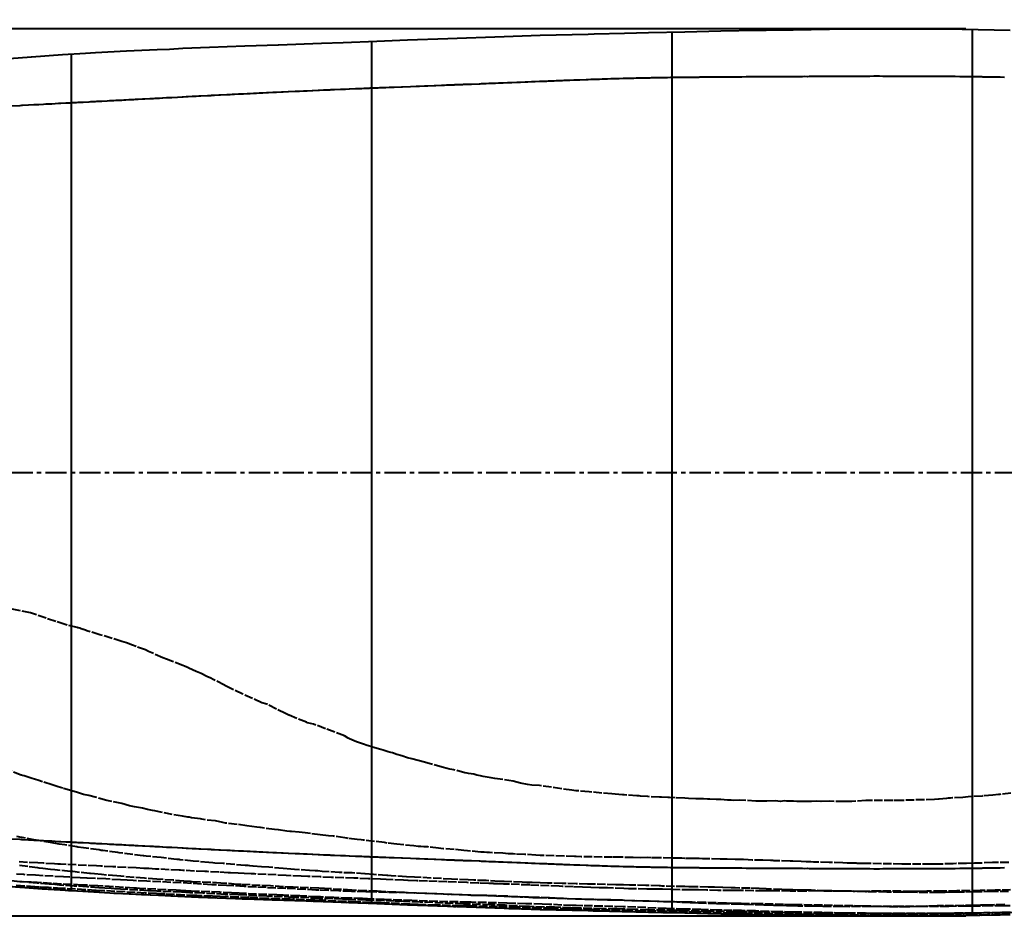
# Model space of a CAD drawing. Header units: millimetres. Extents: x -20 to 697, y -482 to 154.
# Drawn here: x 127.2 to 274.8, y -327.9 to -192.1 of the extents above; entities that cross this region are included whole.
import ezdxf

# ---------------------------------------------------------------- set-up
doc = ezdxf.new("R2010")
doc.units = ezdxf.units.MM
doc.linetypes.add('CENTER', pattern=[5.08, 3.175, -0.635, 0.635, -0.635])
doc.linetypes.add('DASHED', pattern=[1.524, 1.27, -0.254])
for name, color, linetype in [('CENTER', 1, 'CENTER'), ('DIM', 2, 'CONTINUOUS'), ('INNER', 8, 'CONTINUOUS'), ('OUTLINE', 7, 'CONTINUOUS'), ('STATIONS', 3, 'CONTINUOUS'), ('WATERLINES', 5, 'DASHED')]:
    doc.layers.add(name, color=color, linetype=linetype)
doc.styles.add('OpenSansCondensed-Light', font='OpenSansCondensed-Light.ttf')
doc.dimstyles.new('EZDXF', dxfattribs={"dimtxt": 3.5, "dimasz": 2.5, "dimexe": 0.375, "dimexo": 1, "dimgap": 0.1, "dimtad": 1, "dimdec": 1, "dimlfac": 100, "dimzin": 12, "dimdsep": 46, "dimtxsty": 'OpenSansCondensed-Light', "dimblk": 'ARCHTICK', "dimcen": 2.5, "dimazin": 3, "dimtfac": 0.5, "dimtmove": 2, "dimatfit": 3})

# ---------------------------------------------------------------- blocks, each defined once
blk = doc.blocks.new('_ARCHTICK')
at = {"color": 0, "linetype": 'BYBLOCK', "const_width": 0.15}
blk.add_lwpolyline([(-0.5, -0.5), (0.5, 0.5)], dxfattribs=at)

msp = doc.modelspace()

# ---------------------------------------------------------------- linework, layer by layer
at = {"layer": 'CENTER'}
msp.add_lwpolyline([(-11.1369, -260), (464.7213, -260)], dxfattribs=at)
at = {"layer": 'INNER'}
for points in [[(274.8274, -200.7799), (274.147, -200.7605), (273.5472, -200.7529), (273.3056, -200.749), (273.1456, -200.7445), (272.8494, -200.7407), (272.471, -200.7305), (272.3541, -200.73), (271.681, -200.7185), (271.5582, -200.7143), (271.4222, -200.7115), (270.4736, -200.6964), (270.3074, -200.6957), (269.5595, -200.6852), (269.3812, -200.6801), (269.2072, -200.6773), (268.2888, -200.6657), (268.0897, -200.6656), (267.4071, -200.6583), (267.1963, -200.6532), (266.9925, -200.6507), (265.9317, -200.6425), (265.779, -200.6433), (265.4947, -200.6396), (265.2546, -200.6389), (264.7493, -200.6372), (264.7387, -200.637), (264.7202, -200.637), (264.1784, -200.6319), (263.9026, -200.6266), (263.5937, -200.6285), (263.1731, -200.6257), (262.8928, -200.6257), (262.5881, -200.6207), (262.3219, -200.6234), (261.7794, -200.6239), (261.7668, -200.6237), (261.7382, -200.6238), (261.23, -200.6204), (260.8077, -200.6168), (260.2873, -200.6203), (259.9811, -200.6176), (259.7689, -200.619), (259.1241, -200.6138), (258.5482, -200.6142), (257.9511, -200.6189), (257.7743, -200.6147), (257.1603, -200.6215), (256.7957, -200.6215), (256.5642, -200.6214), (256.0564, -200.6095), (255.2375, -200.6106), (254.6476, -200.627), (254.4588, -200.6275), (253.8609, -200.6136), (253.0403, -200.6154), (252.3568, -200.6362), (252.2816, -200.6367), (251.229, -200.6356), (250.8724, -200.6396), (250.5548, -200.6382), (249.9252, -200.638), (249.64, -200.6461), (249.4444, -200.6465), (249.0143, -200.6352), (248.0133, -200.6511), (247.9032, -200.6508), (247.7865, -200.6519), (246.906, -200.651), (246.6332, -200.6598), (246.4774, -200.6588), (246.1679, -200.6627), (245.5152, -200.6607), (245.2793, -200.6648), (244.8524, -200.66), (244.5309, -200.6697), (244.4449, -200.6711), (244.1125, -200.6669), (243.7617, -200.6722), (243.475, -200.6707), (243.3246, -200.6689), (242.9197, -200.6765), (242.5342, -200.6742), (242.1011, -200.6807), (241.548, -200.6844), (241.2621, -200.6825), (240.3133, -200.689), (240.1652, -200.6888), (238.8245, -200.6954), (238.5871, -200.6968), (238.3866, -200.6993), (237.4128, -200.7083), (237.3023, -200.7091), (237.0078, -200.7098), (236.9172, -200.7106), (236.0927, -200.7082), (235.4364, -200.72), (235.4312, -200.7199), (235.4221, -200.72), (234.6431, -200.7188), (234.3781, -200.7233), (234.1561, -200.7238), (233.2782, -200.7283), (232.8534, -200.7336), (232.5137, -200.7355), (231.9992, -200.7409), (231.831, -200.7422), (230.9945, -200.7477), (230.8841, -200.7493), (230.4789, -200.7491), (230.1992, -200.7541), (229.9323, -200.7573), (229.809, -200.757), (229.5984, -200.7599), (229.151, -200.7624), (228.9947, -200.7649), (228.3998, -200.7699), (228.2294, -200.7709), (227.4887, -200.7775), (227.2701, -200.7808), (227.1047, -200.7838), (226.7577, -200.7858), (226.4146, -200.7881), (225.7843, -200.7943), (225.3963, -200.8035), (225.1401, -200.8082), (224.7524, -200.8126), (224.3296, -200.8184), (223.7454, -200.8262), (223.5019, -200.8319), (223.2004, -200.8363), (222.8747, -200.8407), (222.2434, -200.8506), (221.8834, -200.8599), (221.6492, -200.8639), (221.0738, -200.8757), (220.874, -200.8794), (220.2639, -200.8927), (220.0968, -200.8961), (219.6386, -200.9071), (219.2706, -200.9151), (219.2046, -200.9169), (218.4947, -200.9348), (218.4433, -200.9361), (218.4315, -200.9364), (217.807, -200.9521), (217.644, -200.9564), (217.0612, -200.9734), (216.8768, -200.9785), (216.8256, -200.9801), (216.3395, -200.9911), (215.7963, -201.0071), (215.3214, -201.0251), (215.0755, -201.0333), (214.7226, -201.0438), (214.5316, -201.0499), (214.0967, -201.0652), (213.7653, -201.0759), (213.5982, -201.0818), (212.831, -201.1079), (212.4116, -201.1234), (212.3155, -201.1266), (212.1125, -201.1339), (211.1952, -201.1673), (211.0369, -201.1734), (210.5686, -201.191), (210.2842, -201.2016), (209.6737, -201.2249), (209.5436, -201.23), (209.0205, -201.2503), (208.9129, -201.2544), (208.7921, -201.2591), (208.5425, -201.2691), (207.8907, -201.2947), (207.6111, -201.3058), (207.338, -201.3167), (207.2477, -201.3203), (206.7021, -201.3421), (206.4596, -201.3518), (206.4224, -201.3534), (206.1751, -201.3635), (205.6318, -201.3859), (205.2676, -201.4), (205.2231, -201.4018), (205.1508, -201.4047), (204.4585, -201.4331), (204.2664, -201.4407), (203.9273, -201.4547), (203.3765, -201.4769), (203.1808, -201.4852), (202.9718, -201.4935), (202.2968, -201.5204), (201.8499, -201.5384), (201.7284, -201.5434), (200.9805, -201.5741), (200.3469, -201.599), (199.7088, -201.6255), (199.542, -201.6312), (199.2098, -201.6438), (199.0102, -201.652), (198.5473, -201.6722), (197.5137, -201.7121), (197.1241, -201.7268), (196.7801, -201.7402), (196.405, -201.7554), (196.1907, -201.7627), (196.0785, -201.7673), (194.9254, -201.8123), (194.8461, -201.8154), (193.671, -201.8612), (193.6434, -201.8623), (192.4557, -201.91), (192.3358, -201.9141), (192.1174, -201.923), (191.4182, -201.9506), (191.1724, -201.9591), (190.9153, -201.9695), (190.452, -201.9893), (189.5989, -202.0203), (189.4229, -202.0274), (189.3359, -202.0307), (188.4208, -202.0688), (187.927, -202.0858), (187.8999, -202.0868), (187.17, -202.1178), (187.0506, -202.122), (186.6544, -202.1363), (185.8146, -202.1721), (184.5836, -202.2183), (184.4596, -202.223), (183.3612, -202.2676), (183.1316, -202.2755), (182.8525, -202.2881), (182.6154, -202.2966), (182.1272, -202.3151), (182.0596, -202.3182), (181.9351, -202.323), (181.1725, -202.3551), (180.927, -202.3639), (180.5121, -202.3827), (180.2135, -202.3934), (179.7754, -202.4103), (179.6193, -202.4178), (179.3496, -202.4281), (178.8262, -202.4509), (178.4966, -202.463), (178.2069, -202.4768), (177.8118, -202.4919), (177.5486, -202.5035), (176.6842, -202.5374), (176.6478, -202.5391), (176.6289, -202.5398), (176.0661, -202.5641), (175.8539, -202.5743), (175.5089, -202.5875), (175.4017, -202.5926), (175.2898, -202.5969), (174.4231, -202.6347), (174.1147, -202.6466), (173.8614, -202.6588), (173.7256, -202.665), (173.6225, -202.6687), (173.0549, -202.6927), (172.7904, -202.7046), (172.1518, -202.732), (171.959, -202.7408), (171.1742, -202.775), (171.0597, -202.7803), (170.3425, -202.8119), (170.2988, -202.814), (169.7624, -202.8436), (169.1565, -202.8722), (168.6313, -202.8901), (168.5385, -202.8943), (167.5228, -202.9412), (167.4927, -202.9426), (166.7061, -202.9807), (166.5946, -202.9859), (166.4881, -202.9908), (165.7308, -203.0301), (165.3013, -203.0459), (165.2422, -203.0489), (165.1534, -203.0528), (164.5014, -203.0864), (164.242, -203.099), (163.6986, -203.1237), (163.1263, -203.1526), (162.7488, -203.1702), (162.2984, -203.1945), (161.7873, -203.2169), (161.5009, -203.2305), (161.3054, -203.2411), (160.8002, -203.2651), (160.6085, -203.275), (160.434, -203.2837), (160.0537, -203.3022), (159.4113, -203.3352), (159.3118, -203.3404), (159.0839, -203.3511), (158.7969, -203.3669), (158.4266, -203.3844), (158.2801, -203.3929), (157.3405, -203.4398), (157.2171, -203.446), (157.0747, -203.4528), (156.4488, -203.4866), (156.1823, -203.4987), (156.0092, -203.5084), (155.8674, -203.5155), (155.3628, -203.5479), (154.4006, -203.592), (154.0851, -203.6089), (153.7106, -203.6254), (153.3731, -203.643), (153.0839, -203.66), (152.4829, -203.6917), (152.2111, -203.7061), (151.7463, -203.7266), (151.5828, -203.7352), (150.8704, -203.7772), (150.0555, -203.8228), (149.5214, -203.846), (149.2529, -203.859), (148.6723, -203.8863), (148.652, -203.8873), (148.2067, -203.9125), (147.8022, -203.9344), (147.5024, -203.9486), (147.2568, -203.9622), (146.9534, -203.9763), (146.8747, -203.9808), (146.7622, -203.9864), (145.972, -204.0302), (145.6581, -204.047), (145.0215, -204.0779), (144.5666, -204.1039), (144.2764, -204.1176), (143.8826, -204.1413), (143.5847, -204.1559), (143.1549, -204.1766), (142.8332, -204.1945), (142.5324, -204.2109), (142.34, -204.22), (141.6267, -204.2573), (141.3336, -204.2713), (141.0374, -204.2888), (140.6861, -204.3051), (140.3538, -204.3234), (139.5521, -204.3642), (139.4959, -204.3669), (138.7677, -204.4063), (138.5313, -204.4193), (137.8753, -204.4531), (137.6167, -204.4662), (136.7487, -204.5121), (136.4711, -204.525), (136.0971, -204.5459), (135.9353, -204.5531), (135.7087, -204.5672), (135.0144, -204.6017), (134.7805, -204.6131), (134.3415, -204.6378), (134.1813, -204.6475), (133.4132, -204.6836), (133.282, -204.6905), (133.0597, -204.7023), (132.0425, -204.7605), (131.7672, -204.7723), (131.3684, -204.7924), (131.1572, -204.8057), (130.8166, -204.823), (130.1124, -204.863), (129.5884, -204.8856), (129.499, -204.8912), (129.38, -204.8969), (128.5744, -204.9393), (127.679, -204.9901), (127.4935, -205.0011), (127.2515, -205.0134), (125.9409, -205.0828)], [(125.9409, -314.9172), (127.2515, -314.9866), (127.4935, -314.9989), (127.679, -315.0099), (128.5744, -315.0607), (129.38, -315.1031), (129.499, -315.1088), (129.5884, -315.1144), (130.1124, -315.137), (130.8166, -315.177), (131.1572, -315.1943), (131.3684, -315.2076), (131.7672, -315.2277), (132.0425, -315.2395), (133.0597, -315.2977), (133.282, -315.3095), (133.4132, -315.3164), (134.1813, -315.3525), (134.3415, -315.3622), (134.7805, -315.3869), (135.0144, -315.3983), (135.7087, -315.4328), (135.9353, -315.4469), (136.0971, -315.4541), (136.4711, -315.475), (136.7487, -315.4879), (137.6167, -315.5338), (137.8753, -315.5469), (138.5313, -315.5807), (138.7677, -315.5937), (139.4959, -315.6331), (139.5521, -315.6358), (140.3538, -315.6766), (140.6861, -315.6949), (141.0374, -315.7112), (141.3336, -315.7287), (141.6267, -315.7427), (142.34, -315.78), (142.5324, -315.7891), (142.8332, -315.8055), (143.1549, -315.8234), (143.5847, -315.8441), (143.8826, -315.8587), (144.2764, -315.8824), (144.5666, -315.8961), (145.0215, -315.9221), (145.6581, -315.953), (145.972, -315.9698), (146.7622, -316.0136), (146.8747, -316.0192), (146.9534, -316.0237), (147.2568, -316.0378), (147.5024, -316.0514), (147.8022, -316.0656), (148.2067, -316.0875), (148.652, -316.1127), (148.6723, -316.1137), (149.2529, -316.141), (149.5214, -316.154), (150.0555, -316.1772), (150.8704, -316.2228), (151.5828, -316.2648), (151.7463, -316.2734), (152.2111, -316.2939), (152.4829, -316.3083), (153.0839, -316.34), (153.3731, -316.357), (153.7106, -316.3746), (154.0851, -316.3911), (154.4006, -316.408), (155.3628, -316.4521), (155.8674, -316.4845), (156.0092, -316.4916), (156.1823, -316.5013), (156.4488, -316.5134), (157.0747, -316.5472), (157.2171, -316.554), (157.3405, -316.5602), (158.2801, -316.6071), (158.4266, -316.6156), (158.7969, -316.6331), (159.0839, -316.6489), (159.3118, -316.6596), (159.4113, -316.6648), (160.0537, -316.6978), (160.434, -316.7163), (160.6085, -316.725), (160.8002, -316.7349), (161.3054, -316.7589), (161.5009, -316.7695), (161.7873, -316.7831), (162.2984, -316.8055), (162.7488, -316.8298), (163.1263, -316.8474), (163.6986, -316.8763), (164.242, -316.901), (164.5014, -316.9136), (165.1534, -316.9472), (165.2422, -316.9511), (165.3013, -316.9541), (165.7308, -316.9699), (166.4881, -317.0092), (166.5946, -317.0141), (166.7061, -317.0193), (167.4927, -317.0574), (167.5228, -317.0588), (168.5385, -317.1057), (168.6313, -317.1099), (169.1565, -317.1278), (169.7624, -317.1564), (170.2988, -317.186), (170.3425, -317.1881), (171.0597, -317.2197), (171.1742, -317.225), (171.959, -317.2592), (172.1518, -317.268), (172.7904, -317.2954), (173.0549, -317.3073), (173.6225, -317.3313), (173.7256, -317.335), (173.8614, -317.3412), (174.1147, -317.3534), (174.4231, -317.3653), (175.2898, -317.4031), (175.4017, -317.4074), (175.5089, -317.4125), (175.8539, -317.4257), (176.0661, -317.4359), (176.6289, -317.4602), (176.6478, -317.4609), (176.6842, -317.4626), (177.5486, -317.4965), (177.8118, -317.5081), (178.2069, -317.5232), (178.4966, -317.537), (178.8262, -317.5491), (179.3496, -317.5719), (179.6193, -317.5822), (179.7754, -317.5897), (180.2135, -317.6066), (180.5121, -317.6173), (180.927, -317.6361), (181.1725, -317.6449), (181.9351, -317.677), (182.0596, -317.6818), (182.1272, -317.6849), (182.6154, -317.7034), (182.8525, -317.7119), (183.1316, -317.7245), (183.3612, -317.7324), (184.4596, -317.777), (184.5836, -317.7817), (185.8146, -317.8279), (186.6544, -317.8637), (187.0506, -317.878), (187.17, -317.8822), (187.8999, -317.9132), (187.927, -317.9142), (188.4208, -317.9312), (189.3359, -317.9693), (189.4229, -317.9726), (189.5989, -317.9797), (190.452, -318.0107), (190.9153, -318.0305), (191.1724, -318.0409), (191.4182, -318.0494), (192.1174, -318.077), (192.3358, -318.0859), (192.4557, -318.09), (193.6434, -318.1377), (193.671, -318.1388), (194.8461, -318.1846), (194.9254, -318.1877), (196.0785, -318.2327), (196.1907, -318.2373), (196.405, -318.2446), (196.7801, -318.2598), (197.1241, -318.2732), (197.5137, -318.2879), (198.5473, -318.3278), (199.0102, -318.348), (199.2098, -318.3562), (199.542, -318.3688), (199.7088, -318.3745), (200.3469, -318.401), (200.9805, -318.4259), (201.7284, -318.4566), (201.8499, -318.4616), (202.2968, -318.4796), (202.9718, -318.5065), (203.1808, -318.5148), (203.3765, -318.5231), (203.9273, -318.5453), (204.2664, -318.5593), (204.4585, -318.5669), (205.1508, -318.5953), (205.2231, -318.5982), (205.2676, -318.6), (205.6318, -318.6141), (206.1751, -318.6365), (206.4224, -318.6466), (206.4596, -318.6482), (206.7021, -318.6579), (207.2477, -318.6797), (207.338, -318.6833), (207.6111, -318.6942), (207.8907, -318.7053), (208.5425, -318.7309), (208.7921, -318.7409), (208.9129, -318.7456), (209.0205, -318.7497), (209.5436, -318.77), (209.6737, -318.7751), (210.2842, -318.7984), (210.5686, -318.809), (211.0369, -318.8266), (211.1952, -318.8327), (212.1125, -318.8661), (212.3155, -318.8734), (212.4116, -318.8766), (212.831, -318.8921), (213.5982, -318.9182), (213.7653, -318.9241), (214.0967, -318.9348), (214.5316, -318.9501), (214.7226, -318.9562), (215.0755, -318.9667), (215.3214, -318.9749), (215.7963, -318.9929), (216.3395, -319.0089), (216.8256, -319.0199), (216.8768, -319.0215), (217.0612, -319.0266), (217.644, -319.0436), (217.807, -319.0479), (218.4315, -319.0636), (218.4433, -319.0639), (218.4947, -319.0652), (219.2046, -319.0831), (219.2706, -319.0849), (219.6386, -319.0929), (220.0968, -319.1039), (220.2639, -319.1073), (220.874, -319.1206), (221.0738, -319.1243), (221.6492, -319.1361), (221.8834, -319.1401), (222.2434, -319.1494), (222.8747, -319.1593), (223.2004, -319.1637), (223.5019, -319.1681), (223.7454, -319.1738), (224.3296, -319.1816), (224.7524, -319.1874), (225.1401, -319.1918), (225.3963, -319.1965), (225.7843, -319.2057), (226.4146, -319.2119), (226.7577, -319.2142), (227.1047, -319.2162), (227.2701, -319.2192), (227.4887, -319.2225), (228.2294, -319.2291), (228.3998, -319.2301), (228.9947, -319.2351), (229.151, -319.2376), (229.5984, -319.2401), (229.809, -319.243), (229.9323, -319.2427), (230.1992, -319.2459), (230.4789, -319.2509), (230.8841, -319.2507), (230.9945, -319.2523), (231.831, -319.2578), (231.9992, -319.2591), (232.5137, -319.2645), (232.8534, -319.2664), (233.2782, -319.2717), (234.1561, -319.2762), (234.3781, -319.2767), (234.6431, -319.2812), (235.4221, -319.28), (235.4312, -319.2801), (235.4364, -319.28), (236.0927, -319.2918), (236.9172, -319.2894), (237.0078, -319.2902), (237.3023, -319.2909), (237.4128, -319.2917), (238.3866, -319.3007), (238.5871, -319.3032), (238.8245, -319.3046), (240.1652, -319.3112), (240.3133, -319.311), (241.2621, -319.3175), (241.548, -319.3156), (242.1011, -319.3193), (242.5342, -319.3258), (242.9197, -319.3235), (243.3246, -319.3311), (243.475, -319.3293), (243.7617, -319.3278), (244.1125, -319.3331), (244.4449, -319.3289), (244.5309, -319.3303), (244.8524, -319.34), (245.2793, -319.3352), (245.5152, -319.3393), (246.1679, -319.3373), (246.4774, -319.3412), (246.6332, -319.3402), (246.906, -319.349), (247.7865, -319.3481), (247.9032, -319.3492), (248.0133, -319.3489), (249.0143, -319.3648), (249.4444, -319.3535), (249.64, -319.3539), (249.9252, -319.362), (250.5548, -319.3618), (250.8724, -319.3604), (251.229, -319.3644), (252.2816, -319.3633), (252.3568, -319.3638), (253.0403, -319.3846), (253.8609, -319.3864), (254.4588, -319.3725), (254.6476, -319.373), (255.2375, -319.3894), (256.0564, -319.3905), (256.5642, -319.3786), (256.7957, -319.3785), (257.1603, -319.3785), (257.7743, -319.3853), (257.9511, -319.3811), (258.5482, -319.3858), (259.1241, -319.3862), (259.7689, -319.381), (259.9811, -319.3824), (260.2873, -319.3797), (260.8077, -319.3832), (261.23, -319.3796), (261.7382, -319.3762), (261.7668, -319.3763), (261.7794, -319.3761), (262.3219, -319.3766), (262.5881, -319.3793), (262.8928, -319.3743), (263.1731, -319.3743), (263.5937, -319.3715), (263.9026, -319.3734), (264.1784, -319.3681), (264.7202, -319.363), (264.7387, -319.363), (264.7493, -319.3628), (265.2546, -319.3611), (265.4947, -319.3604), (265.779, -319.3567), (265.9317, -319.3575), (266.9925, -319.3493), (267.1963, -319.3468), (267.4071, -319.3417), (268.0897, -319.3344), (268.2888, -319.3343), (269.2072, -319.3227), (269.3812, -319.3199), (269.5595, -319.3148), (270.3074, -319.3043), (270.4736, -319.3036), (271.4222, -319.2885), (271.5582, -319.2857), (271.681, -319.2815), (272.3541, -319.27), (272.471, -319.2695), (272.8494, -319.2593), (273.1456, -319.2555), (273.3056, -319.251), (273.5472, -319.2471), (274.147, -319.2395), (274.8274, -319.2201)]]:
    msp.add_lwpolyline(points, dxfattribs=at)
at = {"layer": 'OUTLINE'}
for points in [[(122.2615, -198.1953), (129.0367, -197.6721), (129.0367, -197.6721), (133.6622, -197.3629), (137.1164, -197.1509), (138.6045, -197.065), (143.2335, -196.8092), (147.8624, -196.5901), (149.6813, -196.5157), (149.6814, -196.5157), (151.7008, -196.4156), (155.6931, -196.2378), (160.9685, -196.0386), (166.0441, -195.8707), (166.0441, -195.8707), (172.4794, -195.6398), (175.697, -195.5429), (175.6971, -195.5429), (180.7732, -195.3348), (185.3374, -195.163), (191.4117, -194.9318), (199.8416, -194.6323), (205.2282, -194.4589), (212.4282, -194.277), (212.4283, -194.277), (213.3301, -194.2421), (213.3302, -194.2421), (217.8413, -194.1274), (221.4606, -194.0478), (226.8918, -193.9503), (226.8919, -193.9503), (232.3147, -193.806), (237.7296, -193.6959), (239.0834, -193.6743), (243.1396, -193.6415), (243.1397, -193.6415), (248.5671, -193.5579), (248.5671, -193.5579), (259.4225, -193.5066), (263.0426, -193.5035), (264.8505, -193.517), (268.4606, -193.5444), (275.6669, -193.6684)], [(275.667, -326.3316), (270.2637, -326.4314), (270.2636, -326.4314), (264.851, -326.4631), (259.4225, -326.4934), (252.1862, -326.4698), (248.5684, -326.427), (243.1397, -326.3585), (243.1396, -326.3585), (239.0834, -326.3257), (237.7296, -326.3041), (232.3148, -326.194), (226.8919, -326.0497), (226.8918, -326.0497), (221.4607, -325.9522), (217.8413, -325.8726), (213.3302, -325.7579), (213.3301, -325.7579), (212.4283, -325.723), (212.4282, -325.723), (205.2283, -325.5411), (199.8416, -325.3677), (191.4118, -325.0682), (185.3374, -324.837), (180.7733, -324.6652), (175.4844, -324.4682), (175.4844, -324.4682), (170.1925, -324.2832), (165.1408, -324.0979), (165.1408, -324.0979), (159.614, -323.9119), (154.0388, -323.6951), (149.897, -323.5027), (148.1838, -323.4142), (148.1838, -323.4142), (145.6083, -323.3026), (140.7541, -323.0588), (135.8991, -322.7758), (134.1844, -322.6705), (130.6177, -322.4379), (127.352, -322.2053), (124.262, -321.9692)]]:
    msp.add_lwpolyline(points, dxfattribs=at)
at = {"layer": 'STATIONS'}
for points in [[(225, -326.0157), (225, -193.9843)], [(270, -326.4329), (270, -193.5709)], [(180, -324.6364), (180, -195.3665)], [(135, -322.7206), (135, -197.2808)]]:
    msp.add_lwpolyline(points, dxfattribs=at)
at = {"layer": 'WATERLINES'}
for points in [[(275.7498, -308.0459), (274.1224, -308.2447), (273.9201, -308.2623), (273.0537, -308.3626), (273.0375, -308.364), (271.6142, -308.4917), (271.5455, -308.4918), (271.4848, -308.4955), (269.3531, -308.6232), (268.9801, -308.6675), (268.5751, -308.7034), (267.0217, -308.772), (266.7202, -308.8013), (266.3424, -308.8436), (266.1168, -308.8456), (265.0161, -308.9629), (264.9099, -308.9644), (264.332, -309.0065), (259.4732, -309.1553), (258.0573, -309.184), (254.0333, -309.1724), (251.9324, -309.3118), (251.3142, -309.3055), (250.811, -309.3017), (248.5965, -309.2923), (247.2753, -309.307), (246.576, -309.2908), (245.8798, -309.297), (245.4872, -309.3348), (245.3255, -309.3339), (245.1637, -309.3354), (245.0277, -309.3308), (243.6859, -309.3083), (243.1635, -309.2871), (242.1398, -309.2872), (241.8089, -309.2416), (241.2474, -309.2983), (240.454, -309.2398), (239.2141, -309.2608), (239.0702, -309.2519), (238.6472, -309.2518), (238.5639, -309.2539), (237.7347, -309.2498), (237.7116, -309.2505), (237.5428, -309.2492), (235.0333, -309.1085), (234.2619, -309.1533), (233.8242, -309.0964), (233.319, -309.1136), (232.3204, -309.0243), (231.6135, -309.0041), (230.6503, -308.9639), (230.3038, -308.9534), (229.6819, -308.9359), (229.2188, -308.932), (228.9198, -308.9223), (228.5666, -308.9), (227.4615, -308.8798), (226.8927, -308.843), (225.4816, -308.7868), (224.6233, -308.7086), (224.3414, -308.7259), (223.4069, -308.688), (223.2555, -308.6696), (223.123, -308.6635), (221.3431, -308.5841), (220.2767, -308.4976), (220.0818, -308.4719), (219.7131, -308.4682), (217.8052, -308.3279), (217.5652, -308.3013), (216.4587, -308.2272), (215.9909, -308.174), (212.5522, -307.8824), (210.5544, -307.7004), (209.9661, -307.6296), (205.1303, -306.9318), (203.9851, -306.8805), (203.3226, -306.759), (202.2688, -306.567), (201.1628, -306.2821), (198.4462, -305.8497), (197.9062, -305.7881), (196.6928, -305.5559), (196.2854, -305.4598), (195.7548, -305.3667), (195.2722, -305.2438), (194.492, -305.114), (194.2958, -305.0666), (193.9618, -304.9967), (192.3102, -304.5855), (191.714, -304.4638), (191.3172, -304.3677), (190.5687, -304.1858), (187.8908, -303.4367), (186.9623, -303.1903), (185.9953, -302.9232), (185.3504, -302.784), (184.5193, -302.4494), (183.729, -302.2637), (183.0829, -302.0328), (182.8677, -301.9751), (182.4472, -301.8602), (181.6929, -301.6114), (181.3336, -301.5405), (179.4862, -300.9634), (179.2992, -300.9125), (178.7482, -300.7272), (177.7147, -300.3606), (176.653, -299.9165), (176.4507, -299.8123), (175.8977, -299.4926), (171.2612, -297.7186), (170.3776, -297.5353), (170.1973, -297.4505), (167.5712, -296.3657), (167.0825, -296.1509), (164.259, -294.7294), (163.5191, -294.5116), (160.6588, -293.2264), (158.2653, -292.0577), (158.1878, -292.0074), (157.9776, -291.913), (157.91, -291.8809), (156.2515, -291.0363), (155.8623, -290.8551), (155.3029, -290.5927), (154.4133, -290.1451), (153.6749, -289.8074), (152.6075, -289.318), (152.511, -289.2706), (152.4588, -289.2451), (152.2976, -289.1816), (151.9313, -289.0402), (151.7044, -288.9458), (150.1225, -288.3347), (149.2464, -287.9957), (148.6877, -287.7785), (146.5394, -286.8153), (146.1086, -286.5923), (144.1391, -285.8926), (143.2244, -285.5523), (142.5711, -285.3137), (139.2675, -284.3187), (137.3012, -283.7144), (137.0884, -283.6371), (136.8032, -283.5343), (136.7922, -283.5304), (136.7794, -283.5262), (136.4601, -283.4225), (136.2394, -283.3514), (136.0776, -283.2997), (135.9538, -283.2606), (135.856, -283.2301), (134.0834, -282.8065), (128.842, -281.0465), (125.8416, -280.4362)], [(275.437, -318.4443), (273.9041, -318.4436), (273.495, -318.4681), (272.9998, -318.46), (271.1649, -318.5688), (270.2848, -318.5623), (269.1226, -318.6248), (267.5669, -318.6269), (267.1348, -318.6515), (264.9514, -318.7075), (264.8457, -318.7081), (264.6053, -318.7082), (263.8056, -318.7081), (259.3983, -318.6996), (256.3568, -318.649), (253.9527, -318.606), (252.6185, -318.5866), (252.1397, -318.5738), (251.8209, -318.568), (251.2339, -318.5502), (250.5692, -318.5268), (248.5194, -318.4484), (246.1909, -318.3943), (245.8085, -318.3723), (245.4183, -318.3725), (245.0837, -318.3563), (244.3266, -318.3331), (243.1006, -318.2805), (242.6725, -318.2469), (240.2755, -318.193), (240.2099, -318.1898), (240.1177, -318.1856), (239.7654, -318.1782), (238.6028, -318.1367), (237.0029, -318.0883), (236.3776, -318.0633), (235.6968, -318.0308), (234.4347, -317.9983), (233.2526, -317.9694), (232.6523, -317.9627), (232.1943, -317.9579), (230.5111, -317.9217), (229.8695, -317.9105), (229.5328, -317.8992), (229.0402, -317.887), (228.2727, -317.8822), (226.9143, -317.8502), (226.4439, -317.8371), (223.2304, -317.7786), (221.8794, -317.7551), (221.2399, -317.7199), (220.2591, -317.7382), (219.1753, -317.7188), (217.4552, -317.6831), (216.0656, -317.6826), (211.3679, -317.5957), (210.6397, -317.5803), (210.3772, -317.5719), (205.2113, -317.3901), (204.5978, -317.3627), (202.9565, -317.2465), (201.5258, -317.2042), (201.1631, -317.174), (200.4237, -317.1404), (199.6209, -317.0598), (197.6297, -316.9678), (197.3843, -316.9525), (197.2443, -316.9528), (196.8456, -316.9242), (196.3348, -316.8898), (196.3286, -316.8892), (196.3213, -316.8886), (194.3494, -316.7171), (193.7863, -316.6582), (192.3411, -316.4938), (190.7491, -316.3932), (190.333, -316.3476), (189.9935, -316.3261), (188.3251, -316.1276), (187.7754, -316.1), (187.331, -316.0691), (186.9283, -316.0422), (186.3168, -315.9747), (183.7298, -315.7017), (182.301, -315.5424), (181.9294, -315.4738), (178.6885, -315.0944), (178.3931, -315.0468), (177.8239, -315.0009), (176.4335, -314.8516), (176.2794, -314.8203), (175.9393, -314.779), (174.2734, -314.527), (173.5159, -314.4813), (172.2738, -314.3305), (170.7991, -314.1185), (170.4124, -314.0737), (170.0422, -314.0302), (169.1125, -313.9332), (167.9485, -313.832), (167.8382, -313.8189), (167.7336, -313.8052), (167.2951, -313.7486), (165.9638, -313.5507), (165.4367, -313.4984), (163.6239, -313.2749), (163.3414, -313.2363), (163.242, -313.2223), (162.7948, -313.1822), (162.0246, -313.0668), (161.2678, -312.9683), (159.8129, -312.7566), (158.0837, -312.5478), (157.7002, -312.484), (156.5794, -312.2347), (155.0753, -312.0713), (154.5602, -311.9783), (154.3274, -311.9338), (153.87, -311.8779), (153.0019, -311.7589), (152.6294, -311.6911), (152.4394, -311.6649), (151.6185, -311.4989), (150.1152, -311.2538), (148.1269, -310.8584), (147.4698, -310.7363), (147.1383, -310.673), (146.3704, -310.4942), (145.6447, -310.3395), (144.4489, -310.1089), (143.6848, -309.9438), (142.5642, -309.6126), (141.0489, -309.3111), (140.2816, -309.1444), (138.5752, -308.6732), (137.6161, -308.4437), (136.7855, -308.246), (135.8889, -307.945), (135.0343, -307.7195), (133.7076, -307.3265), (132.9945, -307.1087), (132.0934, -306.8371), (129.9881, -306.1434), (129.6209, -306.0216), (128.9871, -305.7962), (127.6576, -305.4038), (127.6344, -305.3961), (127.6064, -305.3868), (127.5852, -305.3805), (127.4885, -305.3506), (124.6221, -304.2941)], [(275.4157, -322.81), (273.3949, -322.8075), (272.9713, -322.8046), (271.449, -322.8654), (270.2611, -322.8692), (268.8087, -322.909), (267.548, -322.906), (267.1803, -322.9188), (265.9112, -322.9421), (264.8318, -322.951), (260.5087, -322.9325), (259.3942, -322.9268), (257.1712, -322.8925), (253.9555, -322.8383), (252.2158, -322.8074), (252.1559, -322.8059), (252.1337, -322.8056), (252.1253, -322.8055), (251.2383, -322.7615), (249.1867, -322.7354), (248.9257, -322.7277), (248.5232, -322.7102), (248.013, -322.7047), (245.8106, -322.6127), (244.9422, -322.6059), (243.7156, -322.5884), (243.0991, -322.569), (242.6275, -322.5549), (241.4363, -322.4925), (239.0766, -322.4254), (238.058, -322.3747), (236.6693, -322.3309), (235.1585, -322.2863), (234.4619, -322.2646), (233.858, -322.2461), (232.5688, -322.2075), (231.3463, -322.1709), (230.4081, -322.1623), (228.5037, -322.1057), (227.5082, -322.0991), (226.8821, -322.0806), (223.5316, -321.9892), (223.2631, -321.9819), (223.0754, -321.977), (221.5692, -321.9165), (221.0718, -321.9016), (219.0917, -321.8671), (218.6107, -321.8501), (217.7017, -321.8241), (216.5497, -321.8045), (213.5396, -321.6919), (212.4396, -321.7086), (212.4327, -321.7085), (212.3391, -321.7063), (210.6312, -321.663), (208.5409, -321.6059), (206.3386, -321.5428), (205.2292, -321.5119), (204.0318, -321.4774), (203.2464, -321.4516), (202.5283, -321.4077), (200.9717, -321.367), (199.8272, -321.3113), (199.0779, -321.2917), (197.1243, -321.1793), (195.29, -321.1213), (194.4214, -321.0812), (191.9662, -320.9574), (186.4131, -320.663), (185.1938, -320.5933), (182.8864, -320.4577), (182.3999, -320.4268), (182.2446, -320.4151), (180.2819, -320.2611), (178.9604, -320.1815), (177.4543, -320.0463), (177.0776, -320.0333), (175.4068, -319.9743), (175.1309, -319.9623), (172.5709, -319.7911), (171.8948, -319.7324), (171.7146, -319.7187), (171.5273, -319.7047), (170.6918, -319.655), (168.3998, -319.4931), (167.8847, -319.4393), (166.7075, -319.3658), (164.5976, -319.1761), (163.5003, -319.1253), (162.1702, -319.0008), (161.7406, -318.9605), (161.479, -318.9353), (161.0059, -318.8879), (159.4635, -318.7827), (157.7505, -318.6136), (156.4721, -318.5435), (156.1898, -318.5255), (155.6048, -318.4562), (154.1598, -318.3332), (153.2566, -318.2492), (151.2173, -318.0412), (151.1201, -318.0261), (150.7776, -317.9988), (148.4264, -317.7198), (146.1992, -317.5086), (145.8423, -317.4598), (145.7293, -317.4477), (142.1696, -317.0144), (141.9427, -316.9828), (139.7161, -316.6805), (139.4664, -316.6436), (139.1378, -316.5871), (136.798, -316.2679), (135.9429, -316.1422), (135.8005, -316.1229), (134.0012, -315.8124), (133.1647, -315.7004), (132.9276, -315.6635), (132.1219, -315.5074), (129.7319, -315.1134), (129.6792, -315.1044), (129.6258, -315.0951), (127.6154, -314.7216), (127.5034, -314.7061), (126.8151, -314.5652)], [(277.2497, -322.5417), (273.406, -322.6072), (271.1808, -322.6685), (269.6392, -322.7033), (267.6702, -322.7237), (265.4104, -322.7619), (263.1439, -322.7763), (262.0864, -322.7875), (260.8246, -322.7971), (256.3515, -322.7558), (256.1344, -322.756), (253.4071, -322.8084), (251.4589, -322.7421), (250.5059, -322.7432), (247.6243, -322.7374), (246.7209, -322.7337), (245.0493, -322.7635), (242.6686, -322.7478), (240.5286, -322.7111), (239.3598, -322.6951), (238.7727, -322.6939), (237.2397, -322.6968), (235.7129, -322.6771), (235.1021, -322.6692), (233.8662, -322.65), (231.8651, -322.6385), (230.2199, -322.6179), (228.9304, -322.5741), (227.7061, -322.5692), (224.8065, -322.5284), (223.4912, -322.4778), (222.3848, -322.4707), (221.2018, -322.4582), (219.3264, -322.4068), (218.4742, -322.3902), (217.7559, -322.3567), (215.3399, -322.2772), (214.0829, -322.2545), (212.8382, -322.1906), (211.5611, -322.1447), (210.1956, -322.0934), (208.5682, -322.0398), (208.0799, -322.0206), (203.6768, -321.8338), (199.7385, -321.6932), (198.9792, -321.6651), (198.9096, -321.6623), (198.2638, -321.6364), (198.1699, -321.6327), (197.5248, -321.607), (196.094, -321.5503), (196.0049, -321.5467), (194.3146, -321.4804), (194.2327, -321.4771), (191.2992, -321.3637), (191.2479, -321.3617), (191.2468, -321.3616), (191.2455, -321.3616), (189.8125, -321.3059), (188.3678, -321.2501), (186.9488, -321.1954), (186.7268, -321.1912), (185.4174, -321.1424), (184.7463, -321.1197), (182.1602, -321.0218), (181.304, -320.9794), (179.4893, -320.8943), (177.3151, -320.8025), (173.9575, -320.7017), (172.2753, -320.6221), (170.3955, -320.5516), (169.4369, -320.5036), (167.1899, -320.4083), (165.6724, -320.3331), (164.1763, -320.2776), (162.452, -320.1789), (161.9292, -320.1446), (160.8989, -320.1172), (159.9555, -320.0589), (158.8344, -320.0127), (158.4862, -319.9948), (157.0971, -319.9249), (155.3104, -319.8352), (154.9733, -319.8175), (151.6969, -319.6478), (151.3638, -319.6298), (151.161, -319.6186), (148.1654, -319.4647), (147.5779, -319.4439), (146.5964, -319.3794), (145.8393, -319.355), (144.6994, -319.283), (141.1818, -319.1065), (139.3909, -319.0165), (138.7723, -318.9835), (133.3603, -318.7084), (132.9803, -318.6919), (132.4384, -318.6706), (130.8155, -318.5702), (129.951, -318.5098), (127.0798, -318.3835)], [(275.6641, -324.9499), (274.6067, -324.9619), (272.749, -324.9734), (271.1081, -325.0003), (270.0383, -325.0152), (269.1314, -325.0168), (266.4504, -325.041), (264.8348, -325.0645), (262.7646, -325.0673), (259.4054, -325.0662), (256.364, -325.0442), (253.9732, -325.0207), (253.8609, -325.0133), (253.6188, -325.0085), (243.675, -324.7929), (243.1205, -324.8118), (241.6873, -324.7664), (238.1303, -324.6626), (235.3101, -324.6209), (234.1426, -324.59), (233.1261, -324.5632), (230.0159, -324.4631), (228.0275, -324.4279), (226.883, -324.4151), (224.0408, -324.3407), (220.9545, -324.2501), (218.9705, -324.1954), (217.8303, -324.1409), (216.6, -324.1296), (215.0348, -324.081), (210.6773, -323.963), (210.6165, -323.9613), (210.5428, -323.9585), (207.1544, -323.794), (206.6375, -323.7635), (204.7268, -323.7163), (203.4223, -323.6663), (201.8963, -323.6059), (200.1908, -323.5165), (196.0972, -323.4284), (194.4365, -323.3722), (193.1046, -323.3204), (191.3702, -323.245), (190.6906, -323.213), (187.9648, -323.1179), (186.4038, -323.0531), (183.6227, -322.9079), (182.0633, -322.8377), (180.8063, -322.7565), (179.2413, -322.7082), (176.9887, -322.605), (173.7796, -322.4155), (172.9342, -322.3711), (172.0598, -322.3259), (168.217, -322.1641), (166.7869, -322.0947), (164.8131, -321.959), (160.3862, -321.7677), (159.8067, -321.7367), (157.3829, -321.5422), (153.0869, -321.3406), (152.8596, -321.3291), (151.8353, -321.249), (150.243, -321.107), (147.7718, -320.9718), (145.9379, -320.8238), (142.8997, -320.5811), (142.3791, -320.526), (141.7794, -320.4791), (139.4795, -320.2747), (138.4665, -320.1783), (137.8719, -320.1197), (137.7285, -320.1052), (135.1905, -319.8283), (134.829, -319.7904), (132.9287, -319.6122), (132.5066, -319.5605), (131.8823, -319.4953), (130.6932, -319.361), (130.1595, -319.3007), (129.9411, -319.2756), (128.4702, -319.0702), (127.1812, -318.9113)], [(277.6147, -325.9451), (272.9011, -326.0293), (270.3713, -326.0913), (270.1914, -326.0948), (269.8903, -326.0981), (264.8473, -326.1128), (262.4043, -326.1564), (262.1873, -326.1568), (262.0518, -326.1559), (260.7854, -326.1319), (257.977, -326.1435), (255.6155, -326.1166), (253.9908, -326.1034), (250.6472, -326.1043), (248.5612, -326.0594), (247.477, -326.0606), (244.4558, -326.0385), (243.1364, -326.0126), (242.7112, -326.009), (239.026, -325.9323), (237.7244, -325.8645), (235.1138, -325.8529), (234.3896, -325.8469), (232.8501, -325.8014), (231.294, -325.7952), (231.1756, -325.7912), (230.6283, -325.775), (226.897, -325.6959), (225.9742, -325.6797), (225.4622, -325.6699), (221.4594, -325.5627), (219.4935, -325.5236), (216.674, -325.4292), (214.4783, -325.391), (211.3455, -325.3174), (211.2187, -325.3127), (210.6187, -325.2883), (209.8474, -325.2695), (207.3923, -325.1776), (203.6553, -325.0727), (203.4175, -325.0611), (203.3431, -325.0585), (199.9865, -324.8692), (197.8351, -324.8078), (194.4365, -324.6921), (193.7391, -324.6669), (189.1709, -324.4746), (187.2738, -324.4002), (185.711, -324.3513), (185.2921, -324.3331), (184.756, -324.3086), (183.4064, -324.2442), (181.8729, -324.1893), (179.118, -324.0903), (176.2689, -323.9881), (175.6037, -323.9654), (174.1621, -323.9126), (172.6794, -323.8582), (172.098, -323.8376), (169.066, -323.7208), (168.1612, -323.6865), (165.1061, -323.5604), (164.2985, -323.5315), (159.9592, -323.3078), (158.1792, -323.258), (158.0164, -323.2516), (154.7185, -323.0772), (152.7443, -322.9896), (151.4681, -322.9264), (147.8149, -322.7632), (146.9696, -322.7158), (146.471, -322.6934), (142.366, -322.4676), (141.4563, -322.4021), (140.9325, -322.3817), (139.9959, -322.3196), (139.1148, -322.2546), (137.3275, -322.1113), (135.3859, -321.9925), (133.1983, -321.8479), (132.5193, -321.7807), (131.6429, -321.7197), (129.8827, -321.5621), (127.6135, -321.3658), (127.2628, -321.3405), (125.5632, -321.1825)], [(274.8485, -324.7807), (272.5059, -324.8429), (271.2077, -324.861), (270.2087, -324.9059), (268.7009, -324.9188), (267.175, -324.9429), (264.6904, -324.9779), (260.6213, -325.0928), (260.5079, -325.0918), (260.4517, -325.0921), (260.3431, -325.0965), (256.135, -325.0823), (254.75, -325.0856), (253.1673, -325.0619), (251.6361, -325.0863), (250.3996, -325.078), (248.8716, -325.083), (247.5783, -325.0464), (246.8976, -325.0261), (246.1101, -325.025), (244.5945, -324.9995), (243.8254, -324.9845), (243.3266, -324.9706), (242.1575, -324.9438), (241.4452, -324.9296), (240.1841, -324.8898), (239.7008, -324.8793), (238.7316, -324.845), (236.4366, -324.7654), (235.816, -324.7423), (235.1136, -324.7223), (232.7344, -324.6665), (231.6732, -324.6341), (230.1536, -324.5892), (228.9367, -324.543), (227.7092, -324.4996), (225.6952, -324.4274), (223.7175, -324.3541), (223.078, -324.3078), (220.637, -324.2478), (216.759, -324.1022), (215.8125, -324.0824), (214.7745, -324.0602), (211.799, -323.9877), (211.4244, -323.9719), (210.7849, -323.9591), (208.7158, -323.8639), (207.7112, -323.8443), (204.9019, -323.7649), (204.1366, -323.7431), (202.2189, -323.6472), (199.8368, -323.5612), (197.2523, -323.4327), (195.7833, -323.4006), (194.8218, -323.3528), (194.416, -323.3356), (193.5558, -323.2948), (189.752, -323.1742), (185.3359, -323.0165), (180.0106, -322.8822), (179.2238, -322.8501), (179.0851, -322.8453), (177.1266, -322.7904), (176.9468, -322.7874), (175.2105, -322.7335), (175.0708, -322.7287), (175.0649, -322.7284), (172.1309, -322.6183), (171.981, -322.6101), (171.9272, -322.6078), (171.6271, -322.5971), (167.1466, -322.3564), (164.1993, -322.2324), (162.7126, -322.1619), (160.8734, -322.0566), (158.2363, -321.901), (156.025, -321.7963), (151.4376, -321.5024), (146.2716, -321.283), (144.255, -321.1686), (143.3562, -321.1233), (142.3273, -321.0804), (140.1473, -320.9284), (137.2968, -320.8246), (136.3027, -320.7635), (133.8023, -320.6191), (129.5929, -320.38), (127.8469, -320.2767), (126.7755, -320.2147)], [(275.684, -325.9352), (271.7125, -326.0154), (270.4744, -326.0341), (270.1092, -326.0369), (265.4188, -326.1131), (264.9361, -326.1166), (264.8485, -326.1163), (264.7853, -326.1168), (264.4313, -326.12), (259.4141, -326.1315), (256.8638, -326.116), (253.9784, -326.0773), (251.986, -326.0733), (250.8703, -326.0458), (250.5473, -326.0444), (244.096, -325.906), (243.1163, -325.8938), (241.0592, -325.8406), (237.4784, -325.7235), (235.3957, -325.6709), (234.0139, -325.6515), (231.9852, -325.5908), (229.2826, -325.5253), (226.8686, -325.4517), (224.1309, -325.3497), (217.662, -325.0908), (211.6428, -324.9453), (210.6141, -324.9302), (210.0107, -324.9066), (206.6346, -324.7471), (205.5259, -324.6985), (203.0942, -324.6378), (200.2135, -324.5481), (194.8944, -324.4337), (194.4618, -324.4247), (186.7644, -324.204), (186.0096, -324.1777), (182.1064, -324.0412), (181.8783, -324.0326), (179.3632, -323.9071), (178.5994, -323.8749), (176.6491, -323.8068), (174.291, -323.7115), (172.3337, -323.6167), (172.0507, -323.6044), (171.7816, -323.5923), (169.2276, -323.4825), (169.0974, -323.4765), (167.2534, -323.3979), (166.7099, -323.3744), (166.6431, -323.3722), (166.1166, -323.3422), (165.7957, -323.322), (160.1124, -323.0823), (158.9952, -323.0248), (157.2416, -322.9341), (152.9253, -322.7375), (152.1383, -322.6894), (151.3464, -322.6564), (150.6906, -322.6295), (145.184, -322.3534), (144.7662, -322.3278), (144.3263, -322.3048), (138.9423, -321.9434), (136.5518, -321.8493), (132.0179, -321.6075), (129.02, -321.4223), (126.8199, -321.3117)], [(275.6639, -326.2974), (270.9988, -326.4074), (270.091, -326.4159), (268.8492, -326.4397), (264.8499, -326.4597), (262.9052, -326.474), (257.6861, -326.4821), (252.6455, -326.4713), (252.0772, -326.4666), (248.5662, -326.4141), (246.6238, -326.4024), (243.1406, -326.3332), (239.7358, -326.331), (238.4022, -326.3148), (237.3802, -326.2872), (236.3575, -326.2762), (232.7955, -326.1953), (230.3728, -326.1423), (226.8952, -326.0312), (224.8705, -326.0109), (223.3853, -325.9868), (220.8461, -325.9101), (217.8644, -325.8698), (217.5099, -325.8612), (212.4206, -325.7134), (211.6662, -325.6818), (206.9726, -325.5684), (205.231, -325.5122), (201.8269, -325.4316), (199.8391, -325.3602), (198.7593, -325.3104), (192.2221, -325.097), (191.4912, -325.0703), (191.3518, -325.0657), (188.6394, -324.9627), (185.4357, -324.8372), (185.3374, -324.8334), (185.1302, -324.827), (181.0095, -324.6691), (180.7735, -324.6628), (177.8077, -324.5548), (175.5197, -324.4669), (170.1946, -324.2832), (170.1927, -324.2831), (170.1917, -324.2831), (170.1871, -324.283), (164.8876, -324.0591), (159.6213, -323.9119), (159.6128, -323.9115), (159.6033, -323.9112), (154.0207, -323.68), (153.2785, -323.6551), (150.1921, -323.5049), (149.299, -323.4687), (148.0587, -323.4042), (145.8657, -323.3106), (145.4822, -323.2899), (141.35, -323.0887), (140.7728, -323.056), (137.2288, -322.8245), (134.5577, -322.6934), (133.5227, -322.6273), (130.6588, -322.4053), (127.5394, -322.2124), (127.3999, -322.2023), (127.2511, -322.1908), (124.5092, -321.9709)], [(275.673, -326.2072), (272.2703, -326.3247), (270.2649, -326.3513), (266.4274, -326.4096), (264.8462, -326.4043), (261.5915, -326.4312), (259.4155, -326.431), (255.9619, -326.3942), (250.1538, -326.356), (248.8823, -326.328), (247.7749, -326.3071), (243.1306, -326.1983), (236.1206, -326.1066), (235.2675, -326.0892), (234.8272, -326.0848), (233.9044, -326.0645), (228.8176, -325.9094), (224.0915, -325.8151), (220.6964, -325.7372), (218.731, -325.6737), (213.0138, -325.5067), (210.6259, -325.434), (209.4868, -325.4041), (207.0197, -325.323), (205.3252, -325.2533), (201.8045, -325.171), (198.8384, -325.0883), (195.2426, -325.0011), (194.4599, -324.9736), (193.3239, -324.9348), (189.6549, -324.8379), (186.9354, -324.7427), (185.6822, -324.7034), (181.3881, -324.5003), (177.723, -324.3628), (172.95, -324.1659), (172.681, -324.1516), (171.4427, -324.0902), (167.7769, -323.9669), (166.1584, -323.8968), (164.4552, -323.8376), (161.5932, -323.7305), (157.2479, -323.5715), (156.1145, -323.5166), (153.7775, -323.4333), (153.5567, -323.4237), (153.4883, -323.4199), (149.0242, -323.1805), (148.2223, -323.1466), (147.7637, -323.1257), (146.07, -323.0417), (138.6665, -322.6355), (133.5398, -322.3473), (131.5699, -322.2171), (130.1918, -322.141), (129.5192, -322.109), (126.6408, -321.9194)]]:
    msp.add_lwpolyline(points, dxfattribs=at)

# ---------------------------------------------------------------- dimensions: what is measured, and where the dimension line sits
at = {"layer": 'DIM'}
msp.add_linear_dim(base=(-16.1369, -326.4965), p1=(270, -326.4965), p2=(270, -193.5035), angle=90, dimstyle='EZDXF', dxfattribs=at).render()

doc.saveas('drawing.dxf')
